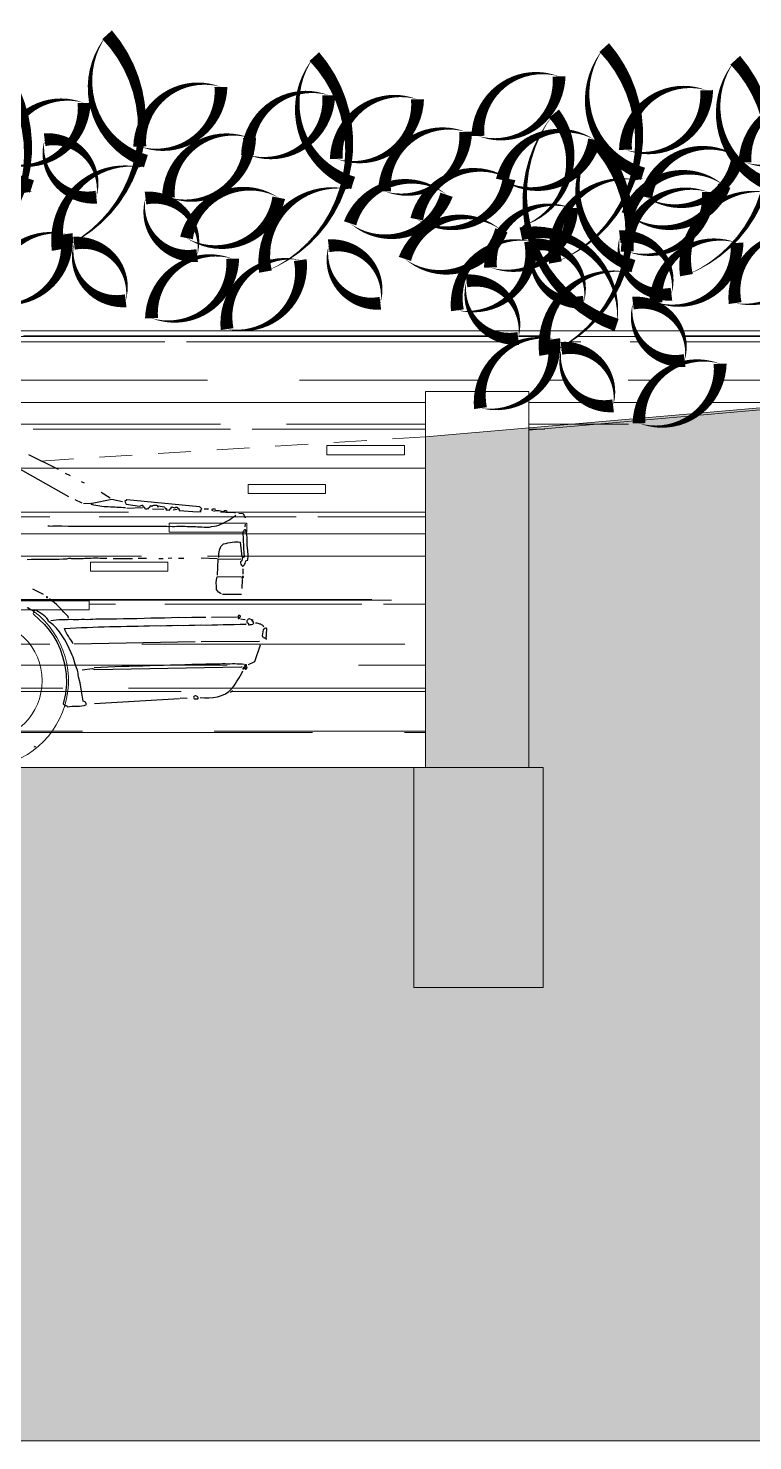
# Model space of a CAD drawing. Header units: metres. Extents: x -45 to 1930, y -347 to 488.
# Drawn here: x 144.42 to 147.22, y -101.83 to -96.37 of the extents above; entities that cross this region are included whole.
import ezdxf

# ---------------------------------------------------------------- set-up
doc = ezdxf.new("R2010")
doc.units = ezdxf.units.M
doc.linetypes.add('ČÁRKOVANÁ', pattern=[19.05, 12.7, -6.35])
doc.layers.add('FLOATINGWINDOWS', color=2, linetype='Continuous', plot=False)
for name, color, linetype in [('SRAFY', 3, 'Continuous'), ('zariz.predmety', 203, 'Continuous'), ('ZDIVO', 1, 'Continuous')]:
    doc.layers.add(name, color=color, linetype=linetype)

# ---------------------------------------------------------------- blocks, each defined once
blk = doc.blocks.new('BMW5-BOK')
for points in [[(3.902, 1.1465), (3.7863, 1.2023)], [(3.9413, 1.0407), (3.7339, 1.1575)], [(3.9472, 1.122), (3.929, 1.131)], [(4.0018, 1.0926), (3.9907, 1.0983)], [(4.1008, 1.0355), (4.066, 1.0575)], [(3.9929, 1.0161), (3.9659, 1.0284)], [(3.9976, 1.0145), (4.0256, 1.0165)], [(4.1601, 0.998), (4.1521, 0.9981), (4.1442, 0.999), (4.1354, 0.9991), (4.1274, 0.9992), (4.1195, 1.0001), (4.1107, 1.0003), (4.1027, 1.0004), (4.094, 1.0013), (4.086, 1.0014), (4.078, 1.0023), (4.0692, 1.0032), (4.0613, 1.0041), (4.0533, 1.005), (4.0454, 1.0067), (4.0374, 1.0084), (4.0295, 1.0109), (4.0295, 1.0125), (4.0295, 1.0141), (4.0303, 1.0156), (4.0312, 1.0164), (4.1071, 1.0314), (4.1493, 1.0229)], [(4.439, 0.9824), (4.4534, 0.9838), (4.4526, 0.9838), (4.4518, 0.9838), (4.4502, 0.9846), (4.4494, 0.9854), (4.4551, 0.9933), (4.4536, 0.9958), (4.4512, 0.9982), (4.4488, 0.9998), (4.4457, 1.0015), (4.1653, 1.029), (4.1572, 1.0228), (4.1635, 1.0115), (4.2144, 1.0045), (4.2248, 1.0083), (4.2264, 1.0075), (4.228, 1.0067), (4.228, 1.0043), (4.2287, 1.0019), (4.2303, 1.0011), (4.2311, 1.0011), (4.2327, 1.0002), (4.2343, 0.9994), (4.2343, 0.9978), (4.2351, 0.9978), (4.2351, 0.9978), (4.2342, 0.9962), (4.2382, 0.9946), (4.2422, 0.9946), (4.2462, 0.9953), (4.2502, 0.9952), (4.2494, 0.9976), (4.2502, 0.9984), (4.2518, 1), (4.2542, 1.0008), (4.2551, 1.0015), (4.2559, 1.0031), (4.2559, 1.0047), (4.2567, 1.0063), (4.2583, 1.0063), (4.2599, 1.0055), (4.2615, 1.0047), (4.2622, 1.0039), (4.2655, 1.007), (4.2703, 1.0077), (4.2751, 1.0077), (4.2798, 1.0076), (4.283, 1.0068), (4.2838, 1.0051), (4.2846, 1.0028), (4.2853, 1.0004), (4.2862, 1.0011), (4.2862, 1.0027), (4.2862, 1.0043), (4.2862, 1.0059), (4.3101, 1.0016), (4.3109, 1.0008), (4.3117, 1), (4.3124, 0.9984), (4.3132, 0.9976), (4.314, 0.996), (4.3148, 0.9952), (4.3172, 0.9951), (4.3188, 0.9943), (4.3188, 0.9927), (4.3187, 0.9919), (4.3179, 0.9911), (4.3163, 0.9904), (4.3315, 0.9894), (4.3307, 0.9918), (4.3315, 0.9934), (4.3331, 0.9941), (4.3355, 0.9949), (4.3388, 1.0013), (4.3483, 0.9972), (4.3499, 0.9971), (4.3515, 0.9979), (4.3531, 0.9987), (4.3539, 1.0002), (4.3555, 1.001), (4.3579, 1.001), (4.3595, 1.001), (4.3619, 1.0001), (4.3619, 1.0001), (4.3619, 0.9985), (4.3619, 0.9978), (4.3627, 0.997), (4.3634, 0.9954), (4.3642, 0.9945), (4.3666, 0.9945), (4.3682, 0.9937), (4.369, 0.9921), (4.3682, 0.9913), (4.3674, 0.9897), (4.3673, 0.9881), (4.439, 0.9824)], [(4.1649, 0.9971), (4.2263, 0.9987)], [(4.2645, 0.9934), (4.3084, 0.9929)], [(4.3442, 0.99), (4.3594, 0.9922)], [(4.4814, 0.9922), (4.4639, 0.9932)], [(4.4981, 0.9864), (4.4965, 0.9872), (4.4957, 0.988), (4.4958, 0.9888), (4.495, 0.9904), (4.4966, 0.9936), (4.5006, 0.9943), (4.5046, 0.9943), (4.5078, 0.9927)], [(4.5013, 0.9848), (4.5053, 0.9863), (4.5093, 0.9871), (4.5133, 0.9878), (4.5181, 0.9877), (4.5228, 0.9869), (4.5276, 0.986), (4.5332, 0.9852), (4.5379, 0.9843)], [(4.5435, 0.9826), (4.5427, 0.9827), (4.5419, 0.9834), (4.5419, 0.985), (4.5419, 0.9858), (4.5444, 0.9874), (4.5475, 0.9874), (4.5507, 0.9865), (4.5531, 0.9857)], [(3.8601, 0.9278), (3.8665, 0.9277), (3.8737, 0.9276), (3.8801, 0.9283), (3.8872, 0.9282), (3.8944, 0.9289), (3.9008, 0.9289), (3.908, 0.9288), (3.9144, 0.9279), (3.9391, 0.9275), (3.963, 0.9272), (3.9877, 0.9269), (4.0116, 0.9274), (4.0364, 0.9271), (4.0603, 0.9268), (4.085, 0.9265), (4.1089, 0.9269), (4.1337, 0.9266), (4.1576, 0.9271), (4.1823, 0.9268), (4.2062, 0.9273), (4.231, 0.9269), (4.2549, 0.9274), (4.2796, 0.9271), (4.3043, 0.9276), (4.3099, 0.9267), (4.3147, 0.9266), (4.3203, 0.9266), (4.325, 0.9257), (4.333, 0.9264), (4.3418, 0.9263), (4.3498, 0.9262), (4.3585, 0.9269), (4.3665, 0.9268), (4.3745, 0.9267), (4.3825, 0.9266), (4.3905, 0.9265), (4.3984, 0.9263), (4.4064, 0.9262), (4.4152, 0.9261), (4.4232, 0.926), (4.4311, 0.9251), (4.4391, 0.925), (4.4471, 0.9249), (4.455, 0.924), (4.4646, 0.9231), (4.4749, 0.9229), (4.4845, 0.9236), (4.4933, 0.9251), (4.5029, 0.9266), (4.5117, 0.9289), (4.5205, 0.9311), (4.5285, 0.9342), (4.5373, 0.9381), (4.5446, 0.942), (4.5526, 0.9459), (4.5598, 0.9505), (4.5671, 0.9552), (4.5743, 0.9599), (4.5807, 0.9646), (4.5872, 0.9701)], [(4.5475, 0.981), (4.5809, 0.9806), (4.5818, 0.9806), (4.5825, 0.9797), (4.5833, 0.9781), (4.5841, 0.9781)], [(4.6237, 0.9577), (4.6175, 0.9721), (4.6175, 0.9721), (4.6168, 0.9729), (4.6159, 0.9737), (4.6152, 0.9746), (4.5984, 0.9756)], [(4.6233, 0.9242), (4.6242, 0.9345)], [(4.6149, 0.7728), (4.6165, 0.7744), (4.619, 0.7767), (4.6206, 0.7791), (4.6222, 0.7823), (4.6248, 0.7926), (4.6328, 0.7957), (4.6338, 0.814), (4.6325, 0.8332), (4.6303, 0.8523), (4.6306, 0.8723), (4.6299, 0.8834), (4.6293, 0.8938), (4.6278, 0.9034), (4.6239, 0.9122), (4.6207, 0.9123), (4.6183, 0.9107), (4.6159, 0.9075), (4.6143, 0.9044), (4.6171, 0.8182), (4.6195, 0.8158), (4.6194, 0.8134), (4.6194, 0.8102), (4.6186, 0.807), (4.617, 0.8071), (4.6162, 0.8071), (4.6146, 0.8063), (4.613, 0.8063), (4.6113, 0.8039), (4.6113, 0.8007), (4.6113, 0.7976), (4.6104, 0.7952), (4.6096, 0.7936), (4.6088, 0.792), (4.6072, 0.7912), (4.6048, 0.7897), (4.6047, 0.7849), (4.6063, 0.7801), (4.6086, 0.7761), (4.6125, 0.7728), (4.6125, 0.7728), (4.6141, 0.7728), (4.6149, 0.7728), (4.6149, 0.7728)], [(4.5213, 0.8059), (4.5215, 0.8203), (4.5232, 0.8346), (4.529, 0.8481), (4.5395, 0.8591), (4.5483, 0.8606), (4.5563, 0.8621), (4.5651, 0.8635), (4.5731, 0.865), (4.5811, 0.8665), (4.589, 0.8664), (4.5962, 0.8663), (4.6034, 0.8646), (4.6098, 0.8079)], [(3.7803, 0.7988), (3.7954, 0.7994), (3.8114, 0.7992), (3.8266, 0.7998), (3.8425, 0.7996), (3.8577, 0.7994), (3.8736, 0.7992), (3.8888, 0.7998), (3.9039, 0.7996), (3.9191, 0.8002), (3.9342, 0.8008), (3.9374, 0.8024), (3.9414, 0.8031), (3.9446, 0.8031), (3.9478, 0.803), (3.951, 0.8022), (3.9542, 0.8022), (3.9574, 0.8021), (3.9606, 0.8021), (3.9685, 0.802), (3.9757, 0.8019), (3.9829, 0.8018), (3.9901, 0.8025), (3.9973, 0.8024), (4.0036, 0.8031), (4.0108, 0.803), (4.018, 0.8029), (4.0276, 0.8036), (4.0364, 0.8042), (4.0451, 0.8041), (4.0539, 0.804), (4.0627, 0.8031), (4.0714, 0.803), (4.0794, 0.8029), (4.0882, 0.8028)], [(4.1121, 0.8025), (4.1879, 0.8015)], [(4.2094, 0.8036), (4.2421, 0.8032)], [(4.2892, 0.8025), (4.3059, 0.8023)], [(4.3258, 0.8029), (4.3394, 0.8043)], [(4.3657, 0.8039), (4.3856, 0.8037)], [(4.5156, 0.8004), (4.4534, 0.8028)], [(4.5156, 0.7374), (4.5188, 0.7995), (4.6065, 0.8008)], [(4.5314, 0.6654), (4.5258, 0.6679), (4.5203, 0.6719), (4.5156, 0.6768), (4.5117, 0.6824), (4.5118, 0.6952), (4.5112, 0.7079), (4.5122, 0.7199), (4.5147, 0.7318), (4.6056, 0.733)], [(4.6119, 0.725), (4.6127, 0.7258), (4.6143, 0.7273), (4.6152, 0.7289), (4.616, 0.7305), (4.616, 0.7321), (4.6152, 0.7329), (4.6136, 0.7329), (4.612, 0.733), (4.6112, 0.7321), (4.6104, 0.7298), (4.6103, 0.7274), (4.6111, 0.725), (4.6111, 0.725), (4.6119, 0.725), (4.6119, 0.725), (4.6119, 0.725)], [(4.6106, 0.6867), (4.6119, 0.721)], [(4.6145, 0.7409), (4.6148, 0.7624)], [(3.8431, 0.6624), (3.8019, 0.6837)], [(4.5346, 0.6638), (4.6087, 0.6644)], [(3.7795, 0.613), (3.785, 0.6106), (3.7905, 0.6065), (3.7961, 0.6032)], [(3.9355, 0.229), (3.9443, 0.2305), (3.9539, 0.2311), (3.9635, 0.231), (3.973, 0.2309), (3.9826, 0.2316), (3.9914, 0.2322), (4.001, 0.2345), (4.0098, 0.2376), (4.0083, 0.2424), (4.0059, 0.2464), (4.0012, 0.2489), (3.9972, 0.2513), (3.9927, 0.2737), (3.9891, 0.2969), (3.9846, 0.3216), (3.9785, 0.3449), (3.9778, 0.3521), (3.9771, 0.3584), (3.9756, 0.364), (3.9749, 0.3712), (3.971, 0.3792), (3.9687, 0.3873), (3.9664, 0.3944), (3.9633, 0.4025), (3.9611, 0.4121), (3.958, 0.4209), (3.9549, 0.4289), (3.951, 0.4377), (3.9433, 0.4546), (3.9347, 0.4714), (3.9254, 0.4883), (3.916, 0.5036), (3.905, 0.5189), (3.8933, 0.5334), (3.8806, 0.5463), (3.8657, 0.5577), (3.8641, 0.5585), (3.8633, 0.5593), (3.8625, 0.5601), (3.8617, 0.5601), (3.8617, 0.5609), (3.8617, 0.5625), (3.8617, 0.5641), (3.8618, 0.5657), (3.8563, 0.5713), (3.8508, 0.577), (3.8444, 0.5819), (3.8381, 0.5867), (3.8318, 0.5908), (3.8247, 0.5957), (3.8176, 0.5998), (3.8104, 0.6039), (3.8096, 0.6023), (3.8088, 0.6015), (3.8072, 0.5999), (3.8048, 0.5991), (3.8055, 0.5951), (3.8047, 0.592), (3.8039, 0.5896), (3.8046, 0.5864), (3.8267, 0.5669), (3.8472, 0.5468), (3.8652, 0.525), (3.8817, 0.5016), (3.8957, 0.4775), (3.9073, 0.4511), (3.9173, 0.4238), (3.9249, 0.395), (3.9308, 0.3558), (3.9319, 0.3175), (3.9282, 0.2793), (3.9197, 0.2411), (3.9268, 0.2331), (3.9276, 0.2331), (3.9292, 0.2338), (3.93, 0.2346), (3.9308, 0.2346), (3.9332, 0.233), (3.9347, 0.2306), (3.9347, 0.229), (3.9355, 0.229)], [(3.8565, 0.6511), (3.8565, 0.6511), (3.8581, 0.6511), (3.8589, 0.6511), (3.8589, 0.6511), (3.8589, 0.6527), (3.8581, 0.6535), (3.8565, 0.6543), (3.8557, 0.6535), (3.8557, 0.6519), (3.8557, 0.6511), (3.8557, 0.6503), (3.8565, 0.6511)], [(3.94, 0.5718), (3.94, 0.5734), (3.9392, 0.5751), (3.9385, 0.5758), (3.9385, 0.5774), (3.9306, 0.5863), (3.922, 0.5952), (3.9133, 0.6049), (3.9039, 0.6138), (3.8944, 0.6227), (3.885, 0.6316), (3.8755, 0.6389), (3.8668, 0.6462)], [(3.8721, 0.5624), (3.8825, 0.5638), (3.8928, 0.5645), (3.9033, 0.5659), (3.9144, 0.5658), (3.9248, 0.5665), (3.936, 0.5663), (3.9463, 0.567), (3.9575, 0.5668), (3.9686, 0.5667), (3.979, 0.5666), (3.9902, 0.5672), (4.0013, 0.5671), (4.0125, 0.5669), (4.0237, 0.5676), (4.0341, 0.5682), (4.0452, 0.5689), (4.0724, 0.5685), (4.0987, 0.569), (4.125, 0.5694), (4.1521, 0.5699), (4.1784, 0.5703), (4.2048, 0.5708), (4.2319, 0.572), (4.2582, 0.5725), (4.2846, 0.5729), (4.3109, 0.5734), (4.338, 0.5738), (4.3643, 0.5751), (4.3906, 0.5747), (4.417, 0.5752), (4.4441, 0.5756), (4.4704, 0.5753)], [(3.9587, 0.4735), (3.9539, 0.4799), (3.9493, 0.4872), (3.9438, 0.4944), (3.9399, 0.5017), (3.9352, 0.5089), (3.9313, 0.5162), (3.9274, 0.5242), (3.9251, 0.5322), (3.9467, 0.5335), (3.9682, 0.534), (3.9906, 0.5353), (4.0121, 0.5358), (4.0337, 0.5371), (4.056, 0.5376), (4.0775, 0.5382), (4.0991, 0.5387), (4.1214, 0.5392), (4.1429, 0.5397), (4.1653, 0.5402), (4.1868, 0.5407), (4.2092, 0.5412), (4.2307, 0.5417), (4.253, 0.5422), (4.2746, 0.5428), (4.2969, 0.5425), (4.3184, 0.543), (4.3408, 0.5435), (4.3623, 0.544), (4.3846, 0.5437), (4.4062, 0.5442), (4.4285, 0.5447), (4.4501, 0.5452), (4.4716, 0.545), (4.4939, 0.5455), (4.5155, 0.546), (4.5378, 0.5465), (4.5593, 0.547), (4.5809, 0.5475), (4.6032, 0.548), (4.6248, 0.5486), (4.6248, 0.5486), (4.6264, 0.5493), (4.6272, 0.5501), (4.6272, 0.5501)], [(4.4927, 0.5758), (4.5924, 0.5761)], [(4.6011, 0.5712), (4.6012, 0.572), (4.602, 0.5736), (4.602, 0.5744), (4.602, 0.576), (4.602, 0.576), (4.6028, 0.5767), (4.6044, 0.5767), (4.6052, 0.5767), (4.6044, 0.5791), (4.6037, 0.5807), (4.6013, 0.5823), (4.5997, 0.5832), (4.5973, 0.5816), (4.5964, 0.5784), (4.5956, 0.5752), (4.5956, 0.5712), (4.5963, 0.5697), (4.5979, 0.5696), (4.5995, 0.5696), (4.6011, 0.5712)], [(4.6234, 0.5645), (4.6234, 0.5645), (4.6226, 0.5653), (4.6218, 0.5653), (4.6218, 0.5653), (4.6051, 0.5671)], [(4.6391, 0.5452), (4.6439, 0.5467), (4.6479, 0.5466), (4.6519, 0.5482), (4.6551, 0.5505), (4.6559, 0.5537), (4.6536, 0.5569), (4.6504, 0.5594), (4.6489, 0.5626), (4.6497, 0.5642), (4.6505, 0.5649), (4.6521, 0.5649), (4.6529, 0.5641), (4.6378, 0.5683), (4.6346, 0.5676), (4.633, 0.566), (4.6313, 0.5636), (4.6297, 0.5612), (4.6297, 0.5597), (4.6297, 0.5588), (4.6297, 0.5572), (4.6296, 0.5557), (4.636, 0.5508), (4.636, 0.55), (4.6359, 0.5484), (4.6359, 0.5468), (4.6359, 0.5452), (4.6367, 0.5452), (4.6375, 0.5452), (4.6383, 0.5452), (4.6391, 0.5452)], [(4.6948, 0.5381), (4.6948, 0.5381), (4.694, 0.5397), (4.6932, 0.5405), (4.6932, 0.5405), (4.6917, 0.5429), (4.6893, 0.5445), (4.6861, 0.5461), (4.683, 0.5478), (4.6798, 0.5486), (4.6766, 0.5495), (4.6726, 0.5503), (4.6695, 0.552), (4.6671, 0.5528), (4.6655, 0.5528), (4.6647, 0.5528), (4.6631, 0.5528)], [(4.7038, 0.4901), (4.7067, 0.5299), (4.7059, 0.5315), (4.7043, 0.5324), (4.7019, 0.5324), (4.6987, 0.5316), (4.6923, 0.5261), (4.6888, 0.5031), (4.6895, 0.5007), (4.6903, 0.4998), (4.6919, 0.4998), (4.6943, 0.4982), (4.695, 0.4958), (4.6982, 0.495), (4.7006, 0.4949), (4.7038, 0.4925), (4.7038, 0.4917), (4.7038, 0.4909), (4.7038, 0.4901), (4.7029, 0.4893), (4.7029, 0.4893), (4.7038, 0.4901), (4.7038, 0.4901), (4.7038, 0.4901)], [(3.9626, 0.4719), (4.4293, 0.4817)], [(4.4524, 0.4814), (4.6781, 0.4824)], [(4.6355, 0.3929), (4.6596, 0.4038), (4.6827, 0.468)], [(3.9924, 0.3718), (4.0323, 0.3769), (4.0411, 0.3728), (4.6075, 0.3837), (4.6082, 0.3837), (4.609, 0.3829), (4.6098, 0.3829), (4.6106, 0.382)], [(4.0388, 0.3808), (4.0659, 0.382), (4.0923, 0.3832), (4.1194, 0.3845), (4.1465, 0.3857), (4.1736, 0.3862), (4.2, 0.3874), (4.2271, 0.3879), (4.2542, 0.3891), (4.2813, 0.3896), (4.3077, 0.39), (4.3348, 0.3912), (4.3619, 0.3917), (4.3891, 0.3921), (4.4162, 0.3934), (4.4433, 0.3938), (4.4704, 0.3951), (4.48, 0.3949), (4.4888, 0.3948), (4.4983, 0.3947), (4.5079, 0.3953), (4.5175, 0.3952), (4.5263, 0.3951), (4.5358, 0.3958), (4.5454, 0.3957), (4.555, 0.3955), (4.5637, 0.3954), (4.5733, 0.3961), (4.5829, 0.396), (4.5917, 0.3951), (4.6012, 0.3949), (4.6108, 0.3948), (4.6195, 0.3939)], [(4.6265, 0.3739), (4.6273, 0.3755), (4.6289, 0.377), (4.6297, 0.3786), (4.6306, 0.3818), (4.6298, 0.3818), (4.6282, 0.3826), (4.6266, 0.3827), (4.625, 0.3827), (4.625, 0.3851), (4.6266, 0.3866), (4.6274, 0.3882), (4.6275, 0.3906), (4.6267, 0.3914), (4.6251, 0.3914), (4.6243, 0.3914), (4.6227, 0.3907), (4.6194, 0.3851), (4.6202, 0.3827), (4.6194, 0.3811), (4.6178, 0.3804), (4.6154, 0.3796), (4.6146, 0.3788), (4.6137, 0.3772), (4.6137, 0.3756), (4.6137, 0.374), (4.6226, 0.3803), (4.6242, 0.3787), (4.6241, 0.3771), (4.6233, 0.3747), (4.6241, 0.3731), (4.6241, 0.3731), (4.6257, 0.3739), (4.6265, 0.3739), (4.6265, 0.3739)], [(4.4488, 0.2646), (4.4655, 0.2635), (4.4823, 0.2633), (4.499, 0.2647), (4.5158, 0.2677), (4.5318, 0.2722), (4.5463, 0.2792), (4.56, 0.2886), (4.5721, 0.3004), (4.5786, 0.3083), (4.5843, 0.317), (4.5899, 0.3249), (4.5948, 0.3328), (4.5997, 0.3415), (4.6046, 0.3502), (4.6095, 0.3589), (4.6136, 0.3677)], [(4.5663, 0.2845), (4.5744, 0.2924), (4.5663, 0.2845)], [(4.041, 0.2419), (4.369, 0.2608)], [(4.3722, 0.2631), (4.3985, 0.2628)], [(4.4296, 0.2592), (4.44, 0.2599), (4.4408, 0.2607), (4.4408, 0.2622), (4.4416, 0.263), (4.4416, 0.2646), (4.44, 0.2663), (4.4377, 0.2687), (4.4353, 0.2703), (4.4322, 0.2719), (4.4297, 0.272), (4.4273, 0.2704), (4.4249, 0.2688), (4.4233, 0.2665), (4.4241, 0.2641), (4.4248, 0.2617), (4.4264, 0.26), (4.4288, 0.2592), (4.4288, 0.2592), (4.4296, 0.2592), (4.4296, 0.2592), (4.4296, 0.2592)], [(3.8083, 0.0735), (3.8091, 0.0743), (3.8099, 0.0751), (3.8107, 0.0759), (3.8115, 0.0775), (3.8083, 0.0735)]]:
    blk.add_lwpolyline(points)
at = {"lineweight": 0}
blk.add_circle((3.6048, 0.3298), 0.2334, dxfattribs=at)
blk.add_arc((3.6048, 0.3298), 0.335, 120.4721, 57.8153, dxfattribs=at)

msp = doc.modelspace()

# ---------------------------------------------------------------- hatches: boundary and pattern name
at = {"layer": 'SRAFY', "linetype": 'Continuous', "lineweight": 0}
msp.add_hatch(color=251, dxfattribs=at).paths.add_polyline_path([(150.827234, -97.524519), (145.952234, -97.947162), (145.952234, -99.224519), (129.527234, -99.224519), (129.527234, -98.979417), (123.777234, -99.224519), (122.488224, -99.224519), (122.488224, -101.826289), (150.827234, -101.826289)])
h = msp.add_hatch(dxfattribs=at)
h.set_pattern_fill('AR-RROOF', color=252, scale=0.01, style=0)
h.set_pattern_definition([(0, (139.80104, -88.92452), (0.5588, 0.254), [3.81, -0.508, 1.27, -0.254]), (0, (140.13886, -88.79752), (-0.254, 0.33782), [0.762, -0.08382, 1.524, -0.1905]), (0, (139.92804, -88.70862), (1.3208, 0.17018), [2.032, -0.3556, 1.016, -0.254])])
h.paths.add_polyline_path([(145.952234, -97.947162), (145.952234, -97.771923), (146.164527, -97.771923, -0.3934913), (146.413311, -97.564982, -0.02506982), (146.416339, -97.537619), (146.315365, -97.537619, -0.04081662), (146.311027, -97.567032, -0.17943727), (146.187651, -97.537619), (139.827234, -97.537619), (139.827234, -98.332097)])
h.paths.add_polyline_path([(145.952234, -97.947162), (139.827234, -98.332097), (139.827234, -99.224519), (145.952234, -99.224519)])
h.paths.add_polyline_path([(143.439073, -99.031112), (143.739073, -99.031112), (143.739073, -99.066112), (143.439073, -99.066112)], flags=16)
h.paths.add_polyline_path([(143.74371, -98.881112), (144.04371, -98.881112), (144.04371, -98.916112), (143.74371, -98.916112)], flags=16)
h.paths.add_polyline_path([(144.048348, -98.731112), (144.348348, -98.731112), (144.348348, -98.766112), (144.048348, -98.766112)], flags=16)
h.paths.add_polyline_path([(144.352986, -98.581112), (144.652986, -98.581112), (144.652986, -98.616112), (144.352986, -98.616112)], flags=16)
h.paths.add_polyline_path([(144.657623, -98.431112), (144.957623, -98.431112), (144.957623, -98.466112), (144.657623, -98.466112)], flags=16)
h.paths.add_polyline_path([(144.962261, -98.316112), (144.962261, -98.281112), (145.262261, -98.281112), (145.262261, -98.316112)], flags=16)
h.paths.add_polyline_path([(145.266899, -98.166112), (145.266899, -98.131112), (145.566899, -98.131112), (145.566899, -98.166112)], flags=16)
h.paths.add_polyline_path([(145.571536, -98.016112), (145.571536, -97.981112), (145.871536, -97.981112), (145.871536, -98.016112)], flags=16)
h.paths.add_polyline_path([(149.050558, -97.537619), (146.943241, -97.537619, -0.16247691), (146.954098, -97.652603, -0.3428434), (146.762059, -97.537619), (146.565913, -97.537619, -0.05133241), (146.479424, -97.599775, 0.00741947), (146.478122, -97.605029, -0.52056705), (146.677832, -97.827322, -0.53003369), (146.479424, -97.599775, -0.01580328), (146.450407, -97.615213, -0.2281988), (146.352234, -97.796313), (146.352234, -97.922023), (146.777689, -97.895285, -0.5212173), (147.091419, -97.664855, -0.29428762), (146.956799, -97.884029), (149.050558, -97.752443)])

# ---------------------------------------------------------------- linework, layer by layer
at = {"layer": 'FLOATINGWINDOWS', "linetype": 'Continuous', "lineweight": 0, "flags": 128}
msp.add_lwpolyline([(150.827234, -97.524519), (145.952234, -97.947162), (145.952234, -99.224519), (129.527234, -99.224519), (129.527234, -98.979417), (123.777234, -99.224519), (122.488224, -99.224519), (122.488224, -101.826289), (150.827234, -101.826289)], close=True, dxfattribs=at)
at = {"layer": 'SRAFY', "linetype": 'Continuous', "lineweight": 0}
for p, q in [((150.827234, -97.524519), (146.352234, -97.922023)), ((149.050558, -97.537619), (139.822597, -97.537619)), ((145.952234, -97.771923), (145.952234, -99.224519)), ((145.952234, -97.771923), (146.352234, -97.771923)), ((146.352234, -97.771923), (146.352234, -99.224519)), ((146.407172, -99.224519), (142.078473, -99.224519)), ((145.907172, -99.224519), (145.907172, -100.074519)), ((146.407172, -100.074519), (146.407172, -99.224519)), ((145.907172, -100.074519), (146.407172, -100.074519)), ((122.488224, -101.826289), (150.827234, -101.826289))]:
    msp.add_line(p, q, dxfattribs=at)
at = {"layer": 'SRAFY', "linetype": 'ČÁRKOVANÁ', "lineweight": 0, "ltscale": 0.01}
msp.add_line((145.952234, -97.947162), (139.827234, -98.332097), dxfattribs=at)
at = {"layer": 'SRAFY', "linetype": 'Continuous', "lineweight": 0}
for points in [[(145.871536, -97.981112), (145.871536, -98.016112), (145.571536, -98.016112), (145.571536, -97.981112)], [(145.566899, -98.131112), (145.566899, -98.166112), (145.266899, -98.166112), (145.266899, -98.131112)], [(145.262261, -98.281112), (145.262261, -98.316112), (144.962261, -98.316112), (144.962261, -98.281112)], [(144.957623, -98.431112), (144.957623, -98.466112), (144.657623, -98.466112), (144.657623, -98.431112)], [(144.652986, -98.581112), (144.652986, -98.616112), (144.352986, -98.616112), (144.352986, -98.581112)]]:
    msp.add_lwpolyline(points, close=True, dxfattribs=at)
at = {"layer": 'zariz.predmety', "color": 253, "linetype": 'Continuous', "ltscale": 0.001}
for points in [[(144.722364, -96.393405, 0, 0, 0.52056705), (144.722364, -96.393405, 0, 0.05, 0.52056705), (144.872195, -96.881768, 0, 0.05, 0.52056705), (144.850515, -96.904869, 0, 0.05, 0.52056705), (144.533421, -97.224241, 0, 0.05, 0.52056705), (144.722364, -96.393405, 0.05, 0.05, 0)], [(146.643513, -96.442829, 0, 0, 0.52056705), (146.643513, -96.442829, 0, 0.05, 0.52056705), (146.793344, -96.931191, 0, 0.05, 0.52056705), (146.771663, -96.954293, 0, 0.05, 0.52056705), (146.454569, -97.273665, 0, 0.05, 0.52056705), (146.643513, -96.442829, 0.05, 0.05, 0)], [(144.282013, -96.491672, 0, 0, 0.52056705), (144.282013, -96.491672, 0, 0.05, 0.52056705), (144.431844, -96.980035, 0, 0.05, 0.52056705), (144.410164, -97.003136, 0, 0.05, 0.52056705), (144.09307, -97.322508, 0, 0.05, 0.52056705), (144.282013, -96.491672, 0.05, 0.05, 0)], [(145.523126, -96.477873, 0, 0, 0.52056705), (145.523126, -96.477873, 0, 0.05, 0.52056705), (145.672957, -96.966235, 0, 0.05, 0.52056705), (145.651276, -96.989337, 0, 0.05, 0.52056705), (145.334182, -97.308709, 0, 0.05, 0.52056705), (145.523126, -96.477873, 0.05, 0.05, 0)], [(147.149763, -96.491672, 0, 0, 0.52056705), (147.149763, -96.491672, 0, 0.05, 0.52056705), (147.299594, -96.980035, 0, 0.05, 0.52056705), (147.277913, -97.003136, 0, 0.05, 0.52056705), (146.960819, -97.322508, 0, 0.05, 0.52056705), (147.149763, -96.491672, 0.05, 0.05, 0)], [(146.468863, -96.554589, 0, 0, 0.52056705), (146.468863, -96.554589, 0, 0.05, 0.52056705), (146.155122, -96.784534, 0, 0.05, 0.52056705), (146.468863, -96.554589, 0.05, 0.05, 0)], [(145.162253, -96.5953, 0, 0, 0.52056705), (145.162253, -96.5953, 0, 0.05, 0.52056705), (144.848512, -96.825245, 0, 0.05, 0.52056705), (145.162253, -96.5953, 0.05, 0.05, 0)], [(145.578923, -96.627364, 0, 0, 0.52056705), (145.578923, -96.627364, 0, 0.05, 0.52056705), (145.265182, -96.857308, 0, 0.05, 0.52056705), (145.578923, -96.627364, 0.05, 0.05, 0)], [(147.039231, -96.608094, 0, 0, 0.52056705), (147.039231, -96.608094, 0, 0.05, 0.52056705), (146.72549, -96.838038, 0, 0.05, 0.52056705), (147.039231, -96.608094, 0.05, 0.05, 0)], [(144.633608, -96.656937, 0, 0, 0.52056705), (144.633608, -96.656937, 0, 0.05, 0.52056705), (144.319867, -96.886882, 0, 0.05, 0.52056705), (144.633608, -96.656937, 0.05, 0.05, 0)], [(145.921883, -96.643138, 0, 0, 0.52056705), (145.921883, -96.643138, 0, 0.05, 0.52056705), (145.608142, -96.873082, 0, 0.05, 0.52056705), (145.921883, -96.643138, 0.05, 0.05, 0)], [(147.501358, -96.656937, 0, 0, 0.52056705), (147.501358, -96.656937, 0, 0.05, 0.52056705), (147.187617, -96.886882, 0, 0.05, 0.52056705), (147.501358, -96.656937, 0.05, 0.05, 0)], [(146.691366, -97.515282, 0, 0, 0.52056705), (146.691366, -97.515282, 0, 0.05, 0.52056705), (146.321606, -97.162827, 0, 0.05, 0.52056705), (146.329198, -97.132069, 0, 0.05, 0.52056705), (146.449307, -96.698339, 0, 0.05, 0.52056705), (146.691366, -97.515282, 0.05, 0.05, 0)], [(145.272926, -96.791773, 0, 0, 0.52056705), (145.272926, -96.791773, 0, 0.05, 0.52056705), (144.959185, -97.021718, 0, 0.05, 0.52056705), (145.272926, -96.791773, 0.05, 0.05, 0)], [(146.107963, -96.768558, 0, 0, 0.52056705), (146.107963, -96.768558, 0, 0.05, 0.52056705), (145.794222, -96.998502, 0, 0.05, 0.52056705), (146.107963, -96.768558, 0.05, 0.05, 0)], [(144.680706, -97.021123, 0, 0, 0.52056705), (144.680706, -97.021123, 0, 0.05, 0.52056705), (144.480996, -96.79883, 0, 0.05, 0.52056705), (144.680706, -97.021123, 0.05, 0.05, 0)], [(145.919031, -97.106155, 0, 0, 0.52056705), (145.919031, -97.106155, 0, 0.05, 0.52056705), (146.275601, -96.950703, 0, 0.05, 0.52056705), (145.919031, -97.106155, 0.05, 0.05, 0)], [(147.107497, -96.97676, 0, 0, 0.52056705), (147.107497, -96.97676, 0, 0.05, 0.52056705), (146.734524, -97.087209, 0, 0.05, 0.52056705), (147.107497, -96.97676, 0.05, 0.05, 0)], [(145.029091, -97.17893, 0, 0, 0.52056705), (145.029091, -97.17893, 0, 0.05, 0.52056705), (145.385661, -97.023478, 0, 0.05, 0.52056705), (145.029091, -97.17893, 0.05, 0.05, 0)], [(146.034272, -97.011804, 0, 0, 0.52056705), (146.034272, -97.011804, 0, 0.05, 0.52056705), (145.6613, -97.122253, 0, 0.05, 0.52056705), (146.034272, -97.011804, 0.05, 0.05, 0)], [(145.070357, -97.246692, 0, 0, 0.52056705), (145.070357, -97.246692, 0, 0.05, 0.52056705), (144.870648, -97.024399, 0, 0.05, 0.52056705), (145.070357, -97.246692, 0.05, 0.05, 0)], [(146.246088, -97.149109, 0, 0, 0.52056705), (146.246088, -97.149109, 0, 0.05, 0.52056705), (145.873115, -97.259559, 0, 0.05, 0.52056705), (146.246088, -97.149109, 0.05, 0.05, 0)], [(144.281354, -97.430396, 0, 0, 0.52056705), (144.281354, -97.430396, 0, 0.05, 0.52056705), (144.564455, -97.163635, 0, 0.05, 0.52056705), (144.281354, -97.430396, 0.05, 0.05, 0)], [(146.903212, -97.396041, 0, 0, 0.52056705), (146.903212, -97.396041, 0, 0.05, 0.52056705), (146.703502, -97.173748, 0, 0.05, 0.52056705), (146.903212, -97.396041, 0.05, 0.05, 0)], [(147.149104, -97.430396, 0, 0, 0.52056705), (147.149104, -97.430396, 0, 0.05, 0.52056705), (147.432205, -97.163635, 0, 0.05, 0.52056705), (147.149104, -97.430396, 0.05, 0.05, 0)], [(144.794091, -97.421411, 0, 0, 0.52056705), (144.794091, -97.421411, 0, 0.05, 0.52056705), (144.594382, -97.199118, 0, 0.05, 0.52056705), (144.794091, -97.421411, 0.05, 0.05, 0)], [(145.778293, -97.431085, 0, 0, 0.52056705), (145.778293, -97.431085, 0, 0.05, 0.52056705), (145.578584, -97.208792, 0, 0.05, 0.52056705), (145.778293, -97.431085, 0.05, 0.05, 0)], [(146.075879, -97.458213, 0, 0, 0.52056705), (146.075879, -97.458213, 0, 0.05, 0.52056705), (146.35898, -97.191452, 0, 0.05, 0.52056705), (146.075879, -97.458213, 0.05, 0.05, 0)], [(144.893938, -97.488889, 0, 0, 0.52056705), (144.893938, -97.488889, 0, 0.05, 0.52056705), (145.207679, -97.258944, 0, 0.05, 0.52056705), (144.893938, -97.488889, 0.05, 0.05, 0)], [(145.185939, -97.530988, 0, 0, 0.52056705), (145.185939, -97.530988, 0, 0.05, 0.52056705), (145.46904, -97.264226, 0, 0.05, 0.52056705), (145.185939, -97.530988, 0.05, 0.05, 0)]]:
    msp.add_lwpolyline(points, format="xyseb", close=True, dxfattribs=at)
at = {"layer": 'zariz.predmety', "color": 252, "linetype": 'Continuous', "ltscale": 0.001}
for points in [[(146.249534, -96.954768, 0, 0, 0.52056705), (146.249534, -96.954768, 0, 0.05, 0.52056705), (146.606105, -96.799316, 0, 0.05, 0.52056705), (146.249534, -96.954768, 0.05, 0.05, 0)], [(146.606105, -96.799316, 0, 0, 0.52056705), (146.606105, -96.799316, 0, 0.05, 0.52056705), (146.755936, -97.287678, 0, 0.05, 0.52056705), (146.734255, -97.31078, 0, 0.05, 0.52056705), (146.417161, -97.630152, 0, 0.05, 0.52056705), (146.606105, -96.799316, 0.05, 0.05, 0)], [(146.804111, -97.020778, 0, 0, 0.52056705), (146.804111, -97.020778, 0, 0.05, 0.52056705), (147.160681, -96.865326, 0, 0.05, 0.52056705), (146.804111, -97.020778, 0.05, 0.05, 0)], [(147.045993, -97.001211, 0, 0, 0.52056705), (147.045993, -97.001211, 0, 0.05, 0.52056705), (146.732252, -97.231156, 0, 0.05, 0.52056705), (147.045993, -97.001211, 0.05, 0.05, 0)], [(146.517348, -97.062848, 0, 0, 0.52056705), (146.517348, -97.062848, 0, 0.05, 0.52056705), (146.203608, -97.292792, 0, 0.05, 0.52056705), (146.517348, -97.062848, 0.05, 0.05, 0)], [(146.564446, -97.427034, 0, 0, 0.52056705), (146.564446, -97.427034, 0, 0.05, 0.52056705), (146.364736, -97.204741, 0, 0.05, 0.52056705), (146.564446, -97.427034, 0.05, 0.05, 0)], [(147.156666, -97.197684, 0, 0, 0.52056705), (147.156666, -97.197684, 0, 0.05, 0.52056705), (146.842925, -97.427628, 0, 0.05, 0.52056705), (147.156666, -97.197684, 0.05, 0.05, 0)], [(146.311027, -97.567032, 0, 0, 0.52056705), (146.311027, -97.567032, 0, 0.05, 0.52056705), (146.111318, -97.344739, 0, 0.05, 0.52056705), (146.311027, -97.567032, 0.05, 0.05, 0)], [(146.954098, -97.652603, 0, 0, 0.52056705), (146.954098, -97.652603, 0, 0.05, 0.52056705), (146.754388, -97.43031, 0, 0.05, 0.52056705), (146.954098, -97.652603, 0.05, 0.05, 0)], [(146.165094, -97.836307, 0, 0, 0.52056705), (146.165094, -97.836307, 0, 0.05, 0.52056705), (146.448195, -97.569546, 0, 0.05, 0.52056705), (146.165094, -97.836307, 0.05, 0.05, 0)], [(146.677832, -97.827322, 0, 0, 0.52056705), (146.677832, -97.827322, 0, 0.05, 0.52056705), (146.478122, -97.605029, 0, 0.05, 0.52056705), (146.677832, -97.827322, 0.05, 0.05, 0)], [(146.777678, -97.894799, 0, 0, 0.52056705), (146.777678, -97.894799, 0, 0.05, 0.52056705), (147.091419, -97.664855, 0, 0.05, 0.52056705), (146.777678, -97.894799, 0.05, 0.05, 0)]]:
    msp.add_lwpolyline(points, format="xyseb", close=True, dxfattribs=at)
at = {"layer": 'ZDIVO', "linetype": 'Continuous', "lineweight": 0}
msp.add_line((145.952234, -99.224519), (129.527234, -99.224519), dxfattribs=at)

# ---------------------------------------------------------------- block references
at = {"linetype": 'Continuous', "lineweight": 0}
msp.add_blockref('BMW5-BOK', (140.633051, -99.219336), dxfattribs=at)

doc.saveas('drawing.dxf')
